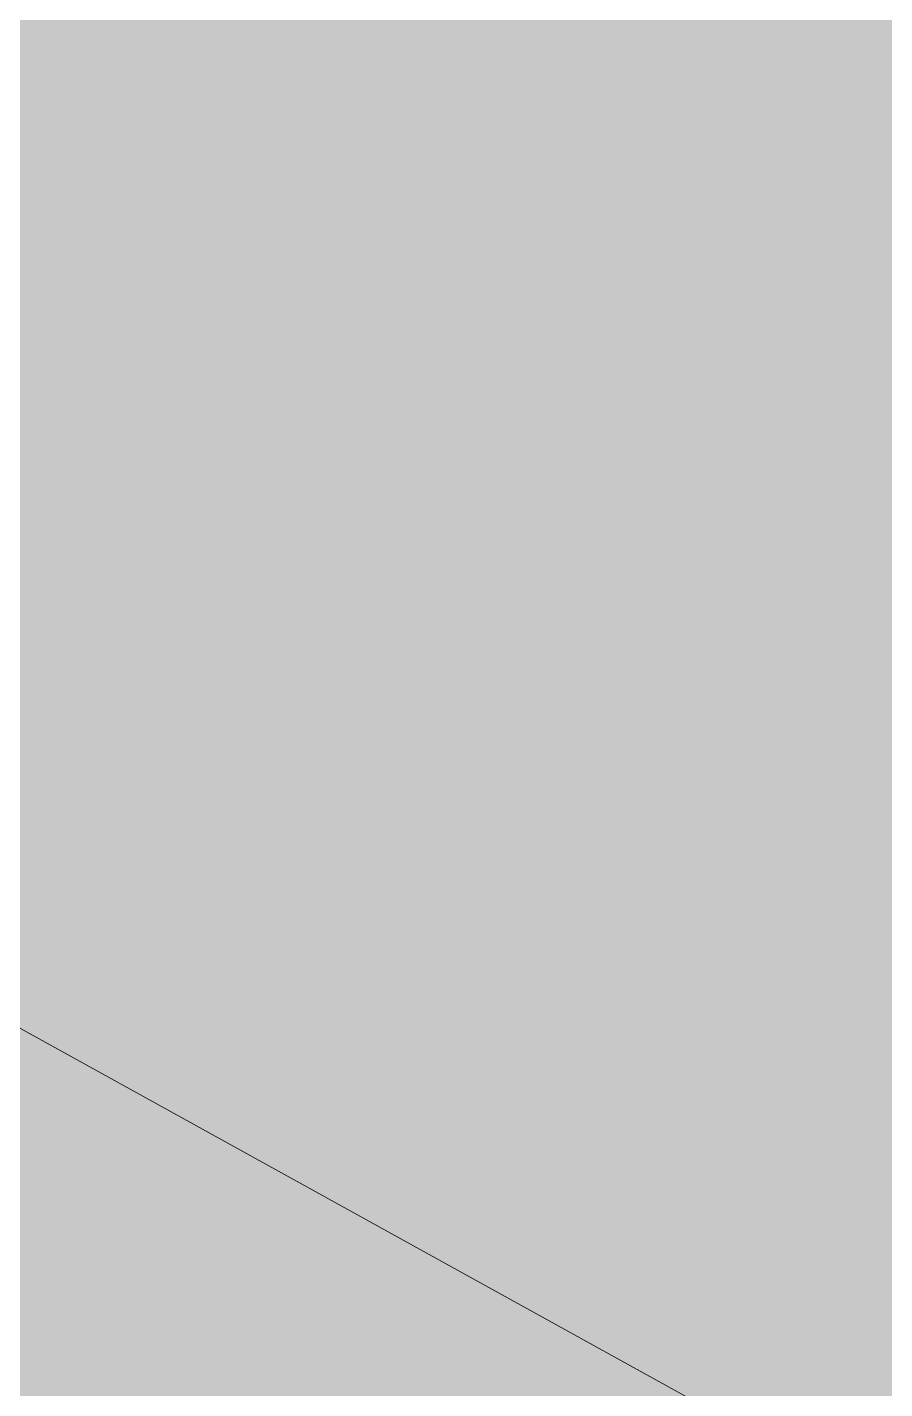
# Model space of a CAD drawing. Header units: millimetres. Extents: x 22 to 606, y -841 to -12.
# Drawn here: x 487.7245 to 487.7922, y -458.0571 to -457.9496 of the extents above; entities that cross this region are included whole.
import ezdxf

# ---------------------------------------------------------------- set-up
doc = ezdxf.new("R2010")
doc.units = ezdxf.units.MM
doc.header["$MEASUREMENT"] = 0
doc.layers.add('e_0', color=7, linetype='Continuous')

# ---------------------------------------------------------------- blocks, each defined once
blk = doc.blocks.new('block 20')
at = {"layer": 'e_0'}
h = blk.add_hatch(color=2, dxfattribs=at)
h.dxf.hatch_style = 2
edge = h.paths.add_edge_path()
edge.add_spline(control_points=[(524.63155, -460.32417), (524.63155, -460.32417), (513.11589, -452.43904), (513.11589, -452.43904), (513.11589, -452.43904), (520.0699, -440.33834), (520.0699, -440.33834), (520.0699, -440.33834), (506.72519, -444.42534), (506.72519, -444.42534), (506.72519, -444.42534), (503.09342, -435.22601), (503.09342, -435.22601), (505.20741, -434.58427), (506.75099, -432.61876), (506.75099, -430.29804), (506.75099, -427.45807), (504.44036, -425.14762), (501.60023, -425.14762), (498.76009, -425.14762), (496.44946, -427.45807), (496.44946, -430.29804), (496.44946, -432.61876), (497.99313, -434.58427), (500.10712, -435.22601), (500.10712, -435.22601), (496.4753, -444.42534), (496.4753, -444.42534), (496.4753, -444.42534), (483.13055, -440.33834), (483.13055, -440.33834), (483.13055, -440.33834), (490.08456, -452.43904), (490.08456, -452.43904), (490.08456, -452.43904), (478.5689, -460.32417), (478.5689, -460.32417), (478.5689, -460.32417), (492.36539, -462.43195), (492.36539, -462.43195), (492.36539, -462.43195), (491.35034, -476.35155), (491.35034, -476.35155), (491.35034, -476.35155), (501.60023, -466.87922), (501.60023, -466.87922), (501.60023, -466.87922), (511.85016, -476.35155), (511.85016, -476.35155), (511.85016, -476.35155), (510.83506, -462.43195), (510.83506, -462.43195), (510.83506, -462.43195), (524.63155, -460.32417), (524.63155, -460.32417)], knot_values=[0, 0, 0, 0, 1, 1, 1, 2, 2, 2, 3, 3, 3, 4, 4, 4, 5, 5, 5, 6, 6, 6, 7, 7, 7, 8, 8, 8, 9, 9, 9, 10, 10, 10, 11, 11, 11, 12, 12, 12, 13, 13, 13, 14, 14, 14, 15, 15, 15, 16, 16, 16, 17, 17, 17, 18, 18, 18, 18], degree=3, periodic=1)
edge = h.paths.add_edge_path()
edge.add_spline(control_points=[(498.44969, -430.29804), (498.44969, -428.56085), (499.86287, -427.1475), (501.60023, -427.1475), (503.33759, -427.1475), (504.75077, -428.56085), (504.75077, -430.29804), (504.75077, -432.03522), (503.33759, -433.44857), (501.60023, -433.44857), (499.86287, -433.44857), (498.44969, -432.03522), (498.44969, -430.29804)], knot_values=[0, 0, 0, 0, 1, 1, 1, 2, 2, 2, 3, 3, 3, 4, 4, 4, 4], degree=3, periodic=1)
h = blk.add_hatch(color=1, dxfattribs=at)
h.dxf.hatch_style = 2
h.paths.add_polyline_path([(486.18119, -459.54122), (485.90111, -458.61415), (485.07153, -459.11403), (485.4529, -458.22347), (484.49602, -458.07292), (485.3604, -457.63643), (484.72443, -456.90572), (485.66736, -457.1269), (485.64961, -456.15848), (486.22977, -456.93397), (486.83852, -456.18088), (486.7846, -457.14791), (487.73493, -456.96257), (487.07244, -457.66847), (487.91993, -458.137), (486.95823, -458.25172), (487.30602, -459.15537), (486.49556, -458.62552)])
h.paths.add_polyline_path([(486.10747, -458.07809), (486.20255, -458.39263), (486.30918, -458.08188), (486.58392, -458.26171), (486.46593, -457.95544), (486.79201, -457.91652), (486.50469, -457.75735), (486.72965, -457.51792), (486.40736, -457.58062), (486.42545, -457.25299), (486.21909, -457.50862), (486.02237, -457.24576), (486.0284, -457.57407), (485.7087, -457.49897), (485.92436, -457.74667), (485.63153, -457.89447), (485.95554, -457.9458), (485.82635, -458.24724)])
at = {"layer": 'e_0', "lineweight": 0}
blk.add_lwpolyline([(486.18119, -459.54122), (485.90111, -458.61415), (485.07153, -459.11403), (485.4529, -458.22347), (484.49602, -458.07292), (485.3604, -457.63643), (484.72443, -456.90572), (485.66736, -457.1269), (485.64961, -456.15848), (486.22977, -456.93397), (486.83852, -456.18088), (486.7846, -457.14791), (487.73493, -456.96257), (487.07244, -457.66847), (487.91993, -458.137), (486.95823, -458.25172), (487.30602, -459.15537), (486.49556, -458.62552), (486.18119, -459.54122)], dxfattribs=at)
blk.add_open_spline([(524.63155, -460.32417), (524.63155, -460.32417), (513.11589, -452.43904), (513.11589, -452.43904), (513.11589, -452.43904), (520.0699, -440.33834), (520.0699, -440.33834), (520.0699, -440.33834), (506.72519, -444.42534), (506.72519, -444.42534), (506.72519, -444.42534), (503.09342, -435.22601), (503.09342, -435.22601), (505.20741, -434.58427), (506.75099, -432.61876), (506.75099, -430.29804), (506.75099, -427.45807), (504.44036, -425.14762), (501.60023, -425.14762), (498.76009, -425.14762), (496.44946, -427.45807), (496.44946, -430.29804), (496.44946, -432.61876), (497.99313, -434.58427), (500.10712, -435.22601), (500.10712, -435.22601), (496.4753, -444.42534), (496.4753, -444.42534), (496.4753, -444.42534), (483.13055, -440.33834), (483.13055, -440.33834), (483.13055, -440.33834), (490.08456, -452.43904), (490.08456, -452.43904), (490.08456, -452.43904), (478.5689, -460.32417), (478.5689, -460.32417), (478.5689, -460.32417), (492.36539, -462.43195), (492.36539, -462.43195), (492.36539, -462.43195), (491.35034, -476.35155), (491.35034, -476.35155), (491.35034, -476.35155), (501.60023, -466.87922), (501.60023, -466.87922), (501.60023, -466.87922), (511.85016, -476.35155), (511.85016, -476.35155), (511.85016, -476.35155), (510.83506, -462.43195), (510.83506, -462.43195), (510.83506, -462.43195), (524.63155, -460.32417), (524.63155, -460.32417)], degree=3, knots=[0, 0, 0, 0, 1, 1, 1, 2, 2, 2, 3, 3, 3, 4, 4, 4, 5, 5, 5, 6, 6, 6, 7, 7, 7, 8, 8, 8, 9, 9, 9, 10, 10, 10, 11, 11, 11, 12, 12, 12, 13, 13, 13, 14, 14, 14, 15, 15, 15, 16, 16, 16, 17, 17, 17, 18, 18, 18, 18], dxfattribs=at)

msp = doc.modelspace()

# ---------------------------------------------------------------- block references
at = {"layer": 'e_0'}
msp.add_blockref('block 20', (0, 0), dxfattribs=at)

doc.saveas('drawing.dxf')
